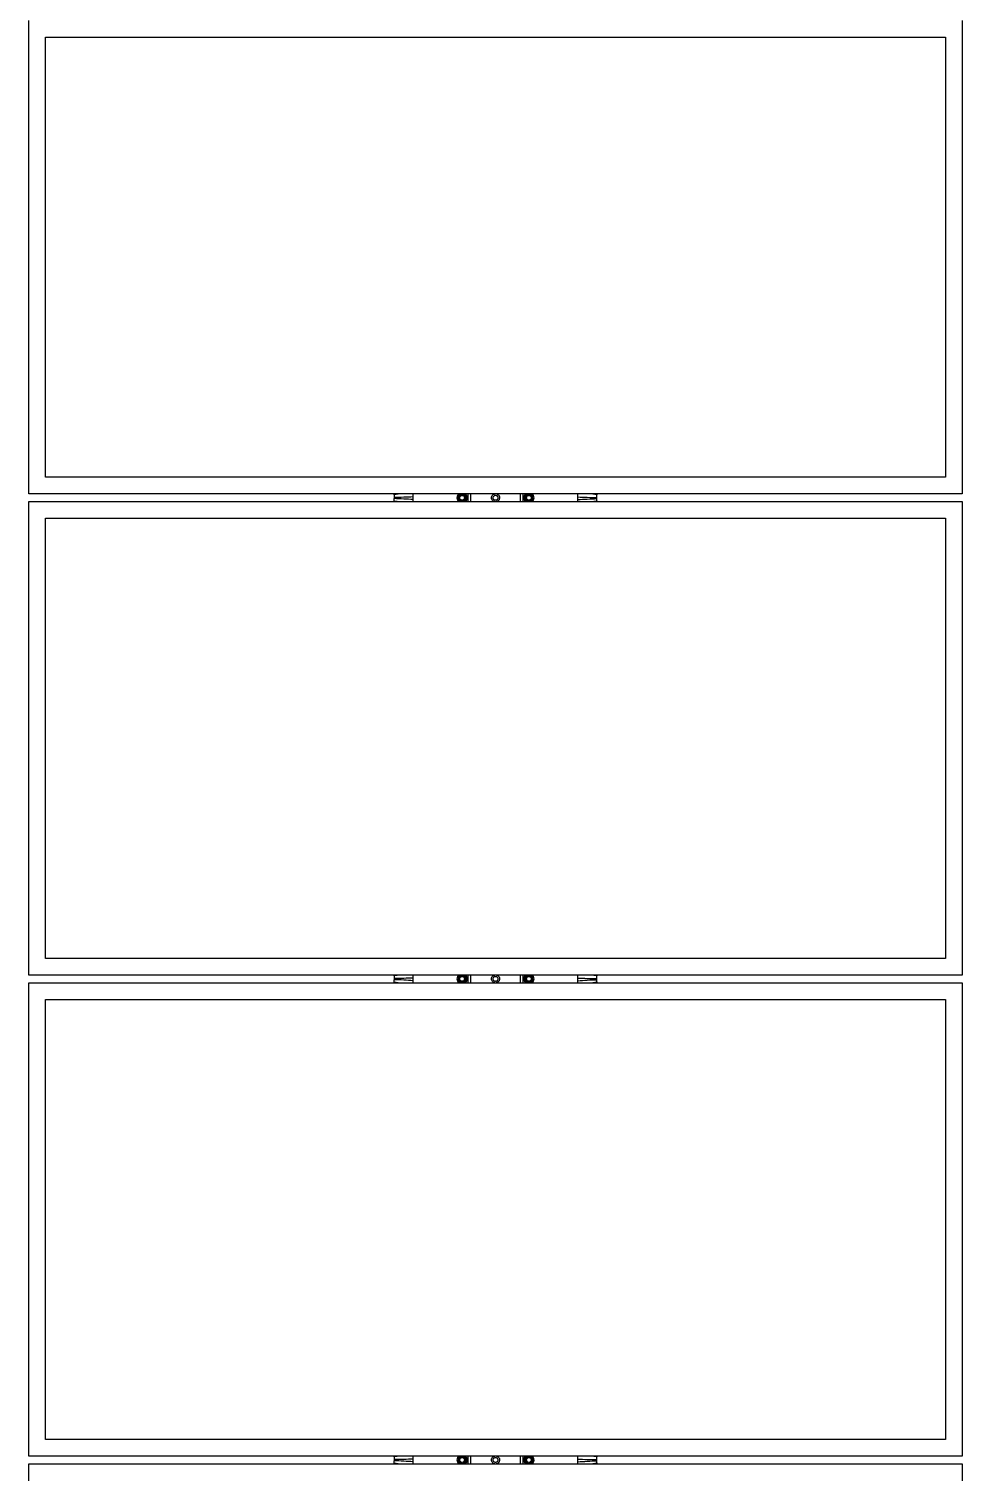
# Model space of a CAD drawing. Header units: feet. Extents: x -21 to 5170, y -254 to 1413.
# Drawn here: x 1805.3 to 1894.9, y 337.2 to 475.7 of the extents above; entities that cross this region are included whole.
import ezdxf

# ---------------------------------------------------------------- set-up
doc = ezdxf.new("R2010")
doc.units = ezdxf.units.FT
doc.header["$MEASUREMENT"] = 0
doc.layers.add('E-ARRY-TABL', color=9, linetype='Continuous')

# ---------------------------------------------------------------- blocks, each defined once
blk = doc.blocks.new('2.2.1_8 Mid Plan View')
at = {"color": 7, "linetype": 'Continuous', "lineweight": 15}
blk.add_line((-0.4154, -3.622), (-0.4154, 2.5656), dxfattribs=at)

msp = doc.modelspace()

# ---------------------------------------------------------------- linework, layer by layer
at = {"layer": 'E-ARRY-TABL'}
for p, q in [((1805.32588, 431.06681), (1805.32588, 476.4776)), ((1894.86571, 476.4776), (1894.86571, 431.06681)), ((1806.92808, 432.66901), (1806.92808, 474.87541)), ((1806.92808, 474.87541), (1893.26351, 474.87541)), ((1893.26351, 474.87541), (1893.26351, 432.66901)), ((1893.26351, 432.66901), (1806.92808, 432.66901)), ((1894.86571, 431.06681), (1805.32588, 431.06681)), ((1840.95496, 431.06681), (1840.36818, 430.98718)), ((1847.22544, 431.05884), (1847.21668, 431.06681)), ((1853.12166, 431.06681), (1853.09337, 431.05161)), ((1853.25758, 431.06681), (1853.12904, 430.99107)), ((1853.63185, 431.06104), (1853.62546, 431.06681)), ((1859.82341, 430.98718), (1859.23663, 431.06681)), ((1805.32588, 430.33438), (1894.86571, 430.33438)), ((1805.32588, 384.92359), (1805.32588, 430.33438)), ((1840.36818, 430.41401), (1840.95423, 430.33438)), ((1840.36818, 430.41401), (1840.95423, 430.33438)), ((1846.55737, 430.34235), (1846.56613, 430.33438)), ((1846.93206, 430.33438), (1847.06063, 430.40899)), ((1847.06994, 430.33438), (1847.0959, 430.34822)), ((1852.96853, 430.34015), (1852.97491, 430.33438)), ((1859.23736, 430.33438), (1859.82341, 430.41401)), ((1859.23736, 430.33438), (1859.82341, 430.41401)), ((1894.86571, 430.33438), (1894.86571, 384.92359)), ((1806.92808, 428.73218), (1893.26351, 428.73218)), ((1806.92808, 386.52578), (1806.92808, 428.73218)), ((1893.26351, 428.73218), (1893.26351, 386.52578)), ((1893.26351, 386.52578), (1806.92808, 386.52578)), ((1894.86571, 384.92359), (1805.32588, 384.92359)), ((1840.95496, 384.92359), (1840.36818, 384.84396)), ((1847.22544, 384.91561), (1847.21668, 384.92359)), ((1853.12166, 384.92359), (1853.09337, 384.90839)), ((1853.25758, 384.92359), (1853.12904, 384.84785)), ((1853.63185, 384.91781), (1853.62546, 384.92359)), ((1859.82341, 384.84396), (1859.23663, 384.92359)), ((1805.32588, 338.78036), (1805.32588, 384.19115)), ((1805.32588, 384.19115), (1894.86571, 384.19115)), ((1840.36818, 384.27078), (1840.95423, 384.19115)), ((1846.55737, 384.19913), (1846.56613, 384.19115)), ((1846.93206, 384.19115), (1847.06063, 384.26577)), ((1847.06994, 384.19115), (1847.0959, 384.20499)), ((1852.96853, 384.19693), (1852.97491, 384.19115)), ((1859.23736, 384.19115), (1859.82341, 384.27078)), ((1894.86571, 384.19115), (1894.86571, 338.78036)), ((1806.92808, 340.38256), (1806.92808, 382.58896)), ((1806.92808, 382.58896), (1893.26351, 382.58896)), ((1893.26351, 382.58896), (1893.26351, 340.38256)), ((1893.26351, 340.38256), (1806.92808, 340.38256)), ((1894.86571, 338.78036), (1805.32588, 338.78036)), ((1805.32588, 292.63714), (1805.32588, 338.04793)), ((1805.32588, 338.04793), (1894.86571, 338.04793)), ((1840.95496, 338.78036), (1840.36818, 338.70074)), ((1840.36818, 338.12756), (1840.95423, 338.04793)), ((1846.55737, 338.05591), (1846.56613, 338.04793)), ((1846.93206, 338.04793), (1847.06063, 338.12255)), ((1847.06994, 338.04793), (1847.0959, 338.06177)), ((1847.22544, 338.77239), (1847.21668, 338.78036)), ((1852.96853, 338.0537), (1852.97491, 338.04793)), ((1853.12166, 338.78036), (1853.09337, 338.76517)), ((1853.25758, 338.78036), (1853.12904, 338.70462)), ((1853.63185, 338.77459), (1853.62546, 338.78036)), ((1859.82341, 338.70074), (1859.23663, 338.78036)), ((1859.23736, 338.04793), (1859.82341, 338.12756)), ((1894.86571, 338.04793), (1894.86571, 292.63714))]:
    msp.add_line(p, q, dxfattribs=at)
for centre, radius in [((1846.89141, 430.70059), 0.33715), ((1846.89141, 430.70059), 0.24051), ((1846.89141, 430.70059), 0.22889), ((1853.30019, 430.70059), 0.33715), ((1853.30019, 430.70059), 0.24051), ((1853.30019, 430.70059), 0.22889), ((1846.89141, 384.55737), 0.33715), ((1853.30019, 384.55737), 0.33715), ((1846.89141, 384.55737), 0.24051), ((1846.89141, 384.55737), 0.22889), ((1853.30019, 384.55737), 0.24051), ((1853.30019, 384.55737), 0.22889), ((1846.89141, 338.41415), 0.33715), ((1846.89141, 338.41415), 0.24051), ((1846.89141, 338.41415), 0.22889), ((1853.30019, 338.41415), 0.33715), ((1853.30019, 338.41415), 0.24051), ((1853.30019, 338.41415), 0.22889)]:
    msp.add_circle(centre, radius, dxfattribs=at)
for centre, radius, start, end in [((1846.89141, 430.70059), 0.48981, 131.6116092, 227.0024407), ((1846.89141, 430.70059), 0.40742, 115.9892336, 244.0107664), ((1846.89141, 430.70059), 0.40742, 300.1274387, 64.0107664), ((1846.89141, 430.70059), 0.48981, 311.6116092, 47.0024032), ((1853.30019, 430.70059), 0.48981, 131.6116092, 227.3815096), ((1853.30019, 430.70059), 0.40742, 120.5065041, 244.0107664), ((1853.30019, 430.70059), 0.40742, 295.9892336, 64.0107664), ((1853.30019, 430.70059), 0.48981, 311.6116092, 47.3814721), ((1846.89141, 384.55737), 0.48981, 131.6116092, 227.0024407), ((1846.89141, 384.55737), 0.40742, 115.9892336, 244.0107664), ((1846.89141, 384.55737), 0.40742, 300.1274387, 64.0107664), ((1846.89141, 384.55737), 0.48981, 311.6116092, 47.0024032), ((1853.30019, 384.55737), 0.48981, 131.6116092, 227.3815096), ((1853.30019, 384.55737), 0.40742, 120.5065041, 244.0107664), ((1853.30019, 384.55737), 0.40742, 295.9892336, 64.0107664), ((1853.30019, 384.55737), 0.48981, 311.6116092, 47.3814721), ((1846.89141, 338.41415), 0.48981, 131.6116092, 227.0024407), ((1846.89141, 338.41415), 0.40742, 115.9892336, 244.0107664), ((1846.89141, 338.41415), 0.40742, 300.1274387, 64.0107664), ((1846.89141, 338.41415), 0.48981, 311.6116092, 47.0024032), ((1853.30019, 338.41415), 0.48981, 131.6116092, 227.3815096), ((1853.30019, 338.41415), 0.40742, 120.5065041, 244.0107664), ((1853.30019, 338.41415), 0.40742, 295.9892336, 64.0107664), ((1853.30019, 338.41415), 0.48981, 311.6116092, 47.3814721)]:
    msp.add_arc(centre, radius, start, end, dxfattribs=at)
for points, knots in [([(1840.36818, 430.98718), (1840.36818, 431.0009), (1840.36818, 431.01745), (1840.36818, 431.05961), (1840.36818, 431.06681)], [0, 0, 0, 0, 0.829245833, 1, 1, 1, 1]), ([(1840.36818, 430.98718), (1840.36818, 430.98213), (1840.36818, 430.95263), (1840.36818, 430.92613), (1840.36818, 430.88044), (1840.36818, 430.83852), (1840.36818, 430.78729), (1840.36818, 430.74953), (1840.36818, 430.7304)], [0, 0, 0, 0, 0.104408076, 0.610092505, 0.713229006, 0.816381409, 0.906958044, 1, 1, 1, 1]), ([(1842.20591, 430.77903), (1841.89974, 430.7683), (1841.28746, 430.74683), (1840.67459, 430.73587), (1840.36818, 430.7304)], [0, 0, 0, 0, 0.500036901, 1, 1, 1, 1]), ([(1840.36818, 430.7304), (1840.36818, 430.72717), (1840.36818, 430.72262), (1840.36818, 430.7154), (1840.36818, 430.71093), (1840.36818, 430.7073), (1840.36818, 430.70586), (1840.36818, 430.70296), (1840.36818, 430.69819), (1840.36818, 430.69155), (1840.36818, 430.68298), (1840.36818, 430.66941), (1840.36818, 430.64889), (1840.36818, 430.63207), (1840.36818, 430.62236)], [0, 0, 0, 0, 0.088792677, 0.125266565, 0.198196576, 0.211434953, 0.224673296, 0.237911626, 0.290864967, 0.355531486, 0.42020743, 0.526263413, 0.726625991, 1, 1, 1, 1]), ([(1842.20613, 430.52506), (1841.90004, 430.54544), (1841.28793, 430.58618), (1840.67474, 430.6103), (1840.36818, 430.62236)], [0, 0, 0, 0, 0.500050032, 1, 1, 1, 1]), ([(1840.36818, 430.41401), (1840.36818, 430.42893), (1840.36818, 430.4571), (1840.36818, 430.48909), (1840.36818, 430.51532), (1840.36818, 430.55877), (1840.36818, 430.59768), (1840.36818, 430.62001), (1840.36818, 430.62236)], [0, 0, 0, 0, 0.336781761, 0.635414469, 0.762435252, 0.874639399, 0.986817621, 1, 1, 1, 1]), ([(1842.20591, 430.77903), (1842.20602, 430.80757), (1842.20625, 430.86897), (1842.20595, 430.95482), (1842.2052, 431.02528), (1842.20436, 431.05439), (1842.204, 431.06681)], [0, 0, 0, 0, 0.237682332, 0.511297981, 0.791460281, 1, 1, 1, 1]), ([(1842.20401, 430.33438), (1842.20436, 430.34688), (1842.20515, 430.37517), (1842.20592, 430.44041), (1842.20606, 430.49697), (1842.20613, 430.52506)], [0, 0, 0, 0, 0.284877006, 0.644722971, 1, 1, 1, 1]), ([(1842.20613, 430.52506), (1842.20605, 430.56437), (1842.20595, 430.61137), (1842.20567, 430.66675), (1842.20562, 430.69166), (1842.20561, 430.71273), (1842.20568, 430.72801), (1842.20568, 430.73897), (1842.20576, 430.75499), (1842.20586, 430.76994), (1842.20591, 430.77903)], [0, 0, 0, 0, 0.473900563, 0.566584192, 0.646097342, 0.765289978, 0.812851893, 0.824688911, 0.893504587, 1, 1, 1, 1]), ([(1846.72218, 430.9922), (1846.67803, 430.96657), (1846.62102, 430.93349), (1846.56618, 430.90167), (1846.55383, 430.8945)], [0, 0, 0, 0, 0.774619327, 1, 1, 1, 1]), ([(1846.55383, 430.8945), (1846.5539, 430.86288), (1846.55404, 430.79908), (1846.55418, 430.73312), (1846.55426, 430.69984)], [0, 0, 0, 0, 0.495457963, 1, 1, 1, 1]), ([(1846.55426, 430.69984), (1846.55427, 430.69523), (1846.55441, 430.6295), (1846.55456, 430.56508), (1846.55469, 430.50519)], [0, 0, 0, 0, 0.070220322, 1, 1, 1, 1]), ([(1846.85075, 431.06681), (1846.82189, 431.05006), (1846.77953, 431.02547), (1846.73605, 431.00024), (1846.72218, 430.9922)], [0, 0, 0, 0, 0.681174188, 1, 1, 1, 1]), ([(1847.05933, 430.99295), (1847.05533, 430.99525), (1847.01191, 431.02019), (1846.96936, 431.04462), (1846.93073, 431.06681)], [0, 0, 0, 0, 0.09219659, 1, 1, 1, 1]), ([(1847.22812, 430.896), (1847.20071, 430.91174), (1847.14538, 430.94352), (1847.08819, 430.97637), (1847.05933, 430.99295)], [0, 0, 0, 0, 0.495457963, 1, 1, 1, 1]), ([(1847.22855, 430.70134), (1847.22854, 430.70596), (1847.2284, 430.77169), (1847.22825, 430.83611), (1847.22812, 430.896)], [0, 0, 0, 0, 0.070220322, 1, 1, 1, 1]), ([(1847.22898, 430.50669), (1847.22891, 430.5383), (1847.22877, 430.60211), (1847.22863, 430.66807), (1847.22855, 430.70134)], [0, 0, 0, 0, 0.495457963, 1, 1, 1, 1]), ([(1847.45885, 430.33438), (1847.45907, 430.36293), (1847.46092, 430.60706), (1847.45959, 430.85121), (1847.45842, 431.06681)], [0, 0, 0, 0, 0.116959652, 1, 1, 1, 1]), ([(1847.68712, 431.06681), (1847.68793, 430.85075), (1847.68886, 430.6066), (1847.68738, 430.36246), (1847.68721, 430.33438)], [0, 0, 0, 0, 0.88496735, 1, 1, 1, 1]), ([(1850.02467, 430.33438), (1850.0051, 430.33662), (1849.94203, 430.34385), (1849.84698, 430.39922), (1849.75567, 430.49259), (1849.70266, 430.61252), (1849.69434, 430.74185), (1849.73128, 430.86634), (1849.8091, 430.97057), (1849.90889, 431.04308), (1849.98488, 431.05963), (1850.01781, 431.06681)], [0, 0, 0, 0, 0.055467135, 0.178740105, 0.301068238, 0.422074784, 0.541486052, 0.660550552, 0.781493861, 0.905315943, 1, 1, 1, 1]), ([(1850.32752, 430.64836), (1850.33087, 430.67482), (1850.33656, 430.71963), (1850.31916, 430.78995), (1850.28372, 430.85327), (1850.22289, 430.90653), (1850.14809, 430.93691), (1850.06703, 430.94097), (1849.98905, 430.91788), (1849.92336, 430.87044), (1849.87713, 430.8043), (1849.85514, 430.72647), (1849.86004, 430.64547), (1849.88116, 430.59541), (1849.90973, 430.55056), (1849.94599, 430.51048), (1850.01678, 430.47185), (1850.09667, 430.45853), (1850.1769, 430.47243), (1850.24733, 430.51216), (1850.30238, 430.57232), (1850.31916, 430.62307), (1850.32752, 430.64836)], [0, 0, 0, 0, 0.05318276, 0.090051856, 0.143930989, 0.197508132, 0.250693831, 0.303997406, 0.357752004, 0.411588514, 0.465007081, 0.518157859, 0.571608056, 0.625348022, 0.625461196, 0.679189914, 0.732471661, 0.785668797, 0.839276455, 0.893156273, 0.946740624, 1, 1, 1, 1]), ([(1850.48948, 430.74331), (1850.49017, 430.70091), (1850.49156, 430.61582), (1850.43749, 430.49594), (1850.34813, 430.40164), (1850.25188, 430.3446), (1850.18706, 430.33687), (1850.16618, 430.33438)], [0, 0, 0, 0, 0.218328363, 0.43818827, 0.662256444, 0.89122321, 1, 1, 1, 1]), ([(1850.18795, 431.06681), (1850.22778, 431.05442), (1850.30935, 431.02904), (1850.4079, 430.94353), (1850.47019, 430.84326), (1850.48393, 430.77209), (1850.48948, 430.74331)], [0, 0, 0, 0, 0.263744587, 0.540159175, 0.814036973, 1, 1, 1, 1]), ([(1852.50433, 430.33438), (1852.50365, 430.55369), (1852.5029, 430.79784), (1852.50417, 431.04198), (1852.5043, 431.06681)], [0, 0, 0, 0, 0.898277382, 1, 1, 1, 1]), ([(1852.73272, 431.06681), (1852.73253, 431.04148), (1852.73065, 430.79735), (1852.73199, 430.5532), (1852.73319, 430.33438)], [0, 0, 0, 0, 0.10376783, 1, 1, 1, 1]), ([(1853.12904, 430.99107), (1853.11524, 430.98294), (1853.05848, 430.9495), (1853.00318, 430.91692), (1852.96133, 430.89226)], [0, 0, 0, 0, 0.243165711, 1, 1, 1, 1]), ([(1852.96133, 430.89226), (1852.96161, 430.86065), (1852.96217, 430.79685), (1852.96276, 430.73089), (1852.96305, 430.69761)], [0, 0, 0, 0, 0.495457963, 1, 1, 1, 1]), ([(1852.96305, 430.69761), (1852.96309, 430.693), (1852.96367, 430.62727), (1852.96424, 430.56286), (1852.96477, 430.50297)], [0, 0, 0, 0, 0.070220322, 1, 1, 1, 1]), ([(1853.46617, 430.99405), (1853.46215, 430.99632), (1853.41872, 431.02089), (1853.37616, 431.04496), (1853.33754, 431.06681)], [0, 0, 0, 0, 0.092516545, 1, 1, 1, 1]), ([(1853.6356, 430.89822), (1853.60808, 430.91378), (1853.55255, 430.9452), (1853.49514, 430.97767), (1853.46617, 430.99405)], [0, 0, 0, 0, 0.495457963, 1, 1, 1, 1]), ([(1853.63732, 430.70357), (1853.63728, 430.70819), (1853.6367, 430.77392), (1853.63613, 430.83833), (1853.6356, 430.89822)], [0, 0, 0, 0, 0.070220322, 1, 1, 1, 1]), ([(1853.63904, 430.50893), (1853.63876, 430.54054), (1853.6382, 430.60434), (1853.63761, 430.6703), (1853.63732, 430.70357)], [0, 0, 0, 0, 0.495457963, 1, 1, 1, 1]), ([(1857.98568, 430.77903), (1857.98556, 430.81206), (1857.98531, 430.88319), (1857.98581, 430.97765), (1857.98665, 431.04168), (1857.98745, 431.06179), (1857.98765, 431.06681)], [0, 0, 0, 0, 0.272878633, 0.587618909, 0.897093641, 1, 1, 1, 1]), ([(1857.98546, 430.52506), (1857.98554, 430.56437), (1857.98564, 430.61137), (1857.98592, 430.66675), (1857.98597, 430.69166), (1857.98598, 430.71273), (1857.98592, 430.72801), (1857.98591, 430.73897), (1857.98583, 430.75499), (1857.98574, 430.76994), (1857.98568, 430.77903)], [0, 0, 0, 0, 0.473900563, 0.566584192, 0.646097342, 0.765289978, 0.812851893, 0.824688911, 0.893504587, 1, 1, 1, 1]), ([(1857.98546, 430.52506), (1858.29155, 430.54544), (1858.90366, 430.58618), (1859.51685, 430.6103), (1859.82341, 430.62236)], [0, 0, 0, 0, 0.500050032, 1, 1, 1, 1]), ([(1857.98766, 430.33438), (1857.98747, 430.33941), (1857.98667, 430.35956), (1857.98577, 430.42282), (1857.98556, 430.49079), (1857.98546, 430.52506)], [0, 0, 0, 0, 0.141530855, 0.567144679, 1, 1, 1, 1]), ([(1857.98568, 430.77903), (1858.29185, 430.7683), (1858.90413, 430.74683), (1859.517, 430.73587), (1859.82341, 430.7304)], [0, 0, 0, 0, 0.500036901, 1, 1, 1, 1]), ([(1859.82341, 431.06681), (1859.82341, 431.05834), (1859.82341, 431.01666), (1859.82341, 431.00025), (1859.82341, 430.98718)], [0, 0, 0, 0, 0.203251759, 1, 1, 1, 1]), ([(1859.82341, 430.7304), (1859.82341, 430.7491), (1859.82341, 430.78902), (1859.82341, 430.84196), (1859.82341, 430.88541), (1859.82341, 430.91237), (1859.82341, 430.9441), (1859.82341, 430.97243), (1859.82341, 430.98718)], [0, 0, 0, 0, 0.090987099, 0.194222261, 0.297480686, 0.412851507, 0.694273649, 1, 1, 1, 1]), ([(1859.82341, 430.62236), (1859.82341, 430.63568), (1859.82341, 430.65415), (1859.82341, 430.67448), (1859.82341, 430.68247), (1859.82341, 430.69045), (1859.82341, 430.69776), (1859.82341, 430.70441), (1859.82341, 430.70608), (1859.82341, 430.7084), (1859.82341, 430.71139), (1859.82341, 430.71671), (1859.82341, 430.72305), (1859.82341, 430.72805), (1859.82341, 430.7304)], [0, 0, 0, 0, 0.378460386, 0.525059812, 0.561520365, 0.597982148, 0.743875857, 0.762193155, 0.780422606, 0.789537342, 0.825996993, 0.862456604, 0.935401836, 1, 1, 1, 1]), ([(1859.82341, 430.41401), (1859.82341, 430.42907), (1859.82341, 430.45889), (1859.82341, 430.48788), (1859.82341, 430.52248), (1859.82341, 430.56852), (1859.82341, 430.60517), (1859.82341, 430.62236)], [0, 0, 0, 0, 0.332265312, 0.657491515, 0.788304514, 0.900705037, 1, 1, 1, 1]), ([(1840.36818, 430.33438), (1840.36818, 430.34285), (1840.36818, 430.38453), (1840.36818, 430.40093), (1840.36818, 430.41401)], [0, 0, 0, 0, 0.203251759, 1, 1, 1, 1]), ([(1846.55469, 430.50519), (1846.5821, 430.48945), (1846.63743, 430.45767), (1846.69462, 430.42482), (1846.72348, 430.40824)], [0, 0, 0, 0, 0.495457963, 1, 1, 1, 1]), ([(1846.72348, 430.40824), (1846.72748, 430.40594), (1846.7709, 430.381), (1846.81345, 430.35656), (1846.85208, 430.33438)], [0, 0, 0, 0, 0.09219659, 1, 1, 1, 1]), ([(1847.06063, 430.40899), (1847.07448, 430.41703), (1847.13145, 430.45009), (1847.18697, 430.48231), (1847.22898, 430.50669)], [0, 0, 0, 0, 0.243165711, 1, 1, 1, 1]), ([(1852.96477, 430.50297), (1852.99229, 430.48741), (1853.04782, 430.45599), (1853.10523, 430.42352), (1853.1342, 430.40714)], [0, 0, 0, 0, 0.495457963, 1, 1, 1, 1]), ([(1853.1342, 430.40714), (1853.13822, 430.40486), (1853.18165, 430.3803), (1853.22421, 430.35622), (1853.26283, 430.33438)], [0, 0, 0, 0, 0.092516545, 1, 1, 1, 1]), ([(1853.34279, 430.33438), (1853.37169, 430.35141), (1853.41405, 430.37637), (1853.45753, 430.40198), (1853.47133, 430.41012)], [0, 0, 0, 0, 0.682346465, 1, 1, 1, 1]), ([(1853.47133, 430.41012), (1853.51532, 430.43603), (1853.5721, 430.46949), (1853.62673, 430.50168), (1853.63904, 430.50893)], [0, 0, 0, 0, 0.774619327, 1, 1, 1, 1]), ([(1859.82341, 430.41401), (1859.82341, 430.40029), (1859.82341, 430.38374), (1859.82341, 430.34158), (1859.82341, 430.33438)], [0, 0, 0, 0, 0.829245833, 1, 1, 1, 1]), ([(1840.36818, 384.84396), (1840.36818, 384.85768), (1840.36818, 384.87422), (1840.36818, 384.91639), (1840.36818, 384.92359)], [0, 0, 0, 0, 0.829245833, 1, 1, 1, 1]), ([(1840.36818, 384.84396), (1840.36818, 384.83891), (1840.36818, 384.80941), (1840.36818, 384.78291), (1840.36818, 384.73722), (1840.36818, 384.69529), (1840.36818, 384.64407), (1840.36818, 384.60631), (1840.36818, 384.58717)], [0, 0, 0, 0, 0.104408076, 0.610092505, 0.713229006, 0.816381409, 0.906958044, 1, 1, 1, 1]), ([(1842.20591, 384.63581), (1842.20602, 384.66435), (1842.20625, 384.72575), (1842.20595, 384.8116), (1842.2052, 384.88206), (1842.20436, 384.91117), (1842.204, 384.92359)], [0, 0, 0, 0, 0.237682332, 0.511297981, 0.791460281, 1, 1, 1, 1]), ([(1846.72218, 384.84897), (1846.67803, 384.82335), (1846.62102, 384.79027), (1846.56618, 384.75845), (1846.55383, 384.75127)], [0, 0, 0, 0, 0.774619327, 1, 1, 1, 1]), ([(1846.85075, 384.92359), (1846.82189, 384.90684), (1846.77953, 384.88225), (1846.73605, 384.85702), (1846.72218, 384.84897)], [0, 0, 0, 0, 0.681174188, 1, 1, 1, 1]), ([(1847.05933, 384.84972), (1847.05533, 384.85202), (1847.01191, 384.87696), (1846.96936, 384.9014), (1846.93073, 384.92359)], [0, 0, 0, 0, 0.09219659, 1, 1, 1, 1]), ([(1847.22812, 384.75277), (1847.20071, 384.76852), (1847.14538, 384.8003), (1847.08819, 384.83315), (1847.05933, 384.84972)], [0, 0, 0, 0, 0.495457963, 1, 1, 1, 1]), ([(1847.45885, 384.19115), (1847.45907, 384.21971), (1847.46092, 384.46384), (1847.45959, 384.70799), (1847.45842, 384.92359)], [0, 0, 0, 0, 0.116959652, 1, 1, 1, 1]), ([(1847.68712, 384.92359), (1847.68793, 384.70752), (1847.68886, 384.46337), (1847.68738, 384.21924), (1847.68721, 384.19115)], [0, 0, 0, 0, 0.88496735, 1, 1, 1, 1]), ([(1850.02467, 384.19115), (1850.0051, 384.1934), (1849.94203, 384.20062), (1849.84698, 384.256), (1849.75567, 384.34936), (1849.70266, 384.4693), (1849.69434, 384.59863), (1849.73128, 384.72311), (1849.8091, 384.82734), (1849.90889, 384.89985), (1849.98488, 384.91641), (1850.01781, 384.92359)], [0, 0, 0, 0, 0.055467135, 0.178740105, 0.301068238, 0.422074784, 0.541486052, 0.660550552, 0.781493861, 0.905315943, 1, 1, 1, 1]), ([(1850.18795, 384.92359), (1850.22778, 384.9112), (1850.30935, 384.88582), (1850.4079, 384.80031), (1850.47019, 384.70004), (1850.48393, 384.62887), (1850.48948, 384.60009)], [0, 0, 0, 0, 0.263744587, 0.540159175, 0.814036973, 1, 1, 1, 1]), ([(1852.50433, 384.19115), (1852.50365, 384.41047), (1852.5029, 384.65462), (1852.50417, 384.89875), (1852.5043, 384.92359)], [0, 0, 0, 0, 0.898277382, 1, 1, 1, 1]), ([(1852.73272, 384.92359), (1852.73253, 384.89825), (1852.73065, 384.65412), (1852.73199, 384.40997), (1852.73319, 384.19115)], [0, 0, 0, 0, 0.10376783, 1, 1, 1, 1]), ([(1853.12904, 384.84785), (1853.11524, 384.83972), (1853.05848, 384.80628), (1853.00318, 384.77369), (1852.96133, 384.74904)], [0, 0, 0, 0, 0.243165711, 1, 1, 1, 1]), ([(1853.46617, 384.85083), (1853.46215, 384.8531), (1853.41872, 384.87767), (1853.37616, 384.90174), (1853.33754, 384.92359)], [0, 0, 0, 0, 0.092516545, 1, 1, 1, 1]), ([(1853.6356, 384.755), (1853.60808, 384.77056), (1853.55255, 384.80197), (1853.49514, 384.83444), (1853.46617, 384.85083)], [0, 0, 0, 0, 0.495457963, 1, 1, 1, 1]), ([(1857.98568, 384.63581), (1857.98556, 384.66884), (1857.98531, 384.73997), (1857.98581, 384.83443), (1857.98665, 384.89845), (1857.98745, 384.91857), (1857.98765, 384.92359)], [0, 0, 0, 0, 0.272878633, 0.587618909, 0.897093641, 1, 1, 1, 1]), ([(1859.82341, 384.92359), (1859.82341, 384.91512), (1859.82341, 384.87344), (1859.82341, 384.85703), (1859.82341, 384.84396)], [0, 0, 0, 0, 0.203251759, 1, 1, 1, 1]), ([(1859.82341, 384.58717), (1859.82341, 384.60587), (1859.82341, 384.64579), (1859.82341, 384.69874), (1859.82341, 384.74219), (1859.82341, 384.76915), (1859.82341, 384.80088), (1859.82341, 384.82921), (1859.82341, 384.84396)], [0, 0, 0, 0, 0.090987099, 0.194222261, 0.297480686, 0.412851507, 0.694273649, 1, 1, 1, 1]), ([(1842.20591, 384.63581), (1841.89974, 384.62507), (1841.28746, 384.6036), (1840.67459, 384.59265), (1840.36818, 384.58717)], [0, 0, 0, 0, 0.500036901, 1, 1, 1, 1]), ([(1840.36818, 384.58717), (1840.36818, 384.58395), (1840.36818, 384.5794), (1840.36818, 384.57217), (1840.36818, 384.5677), (1840.36818, 384.56408), (1840.36818, 384.56263), (1840.36818, 384.55974), (1840.36818, 384.55497), (1840.36818, 384.54832), (1840.36818, 384.53975), (1840.36818, 384.52618), (1840.36818, 384.50566), (1840.36818, 384.48884), (1840.36818, 384.47914)], [0, 0, 0, 0, 0.088792677, 0.125266565, 0.198196576, 0.211434953, 0.224673296, 0.237911626, 0.290864967, 0.355531486, 0.42020743, 0.526263413, 0.726625991, 1, 1, 1, 1]), ([(1842.20613, 384.38184), (1841.90004, 384.40221), (1841.28793, 384.44296), (1840.67474, 384.46708), (1840.36818, 384.47914)], [0, 0, 0, 0, 0.500050032, 1, 1, 1, 1]), ([(1840.36818, 384.27078), (1840.36818, 384.28571), (1840.36818, 384.31388), (1840.36818, 384.34587), (1840.36818, 384.3721), (1840.36818, 384.41555), (1840.36818, 384.45446), (1840.36818, 384.47679), (1840.36818, 384.47914)], [0, 0, 0, 0, 0.336781761, 0.635414469, 0.762435252, 0.874639399, 0.986817621, 1, 1, 1, 1]), ([(1840.36818, 384.19115), (1840.36818, 384.19963), (1840.36818, 384.2413), (1840.36818, 384.25771), (1840.36818, 384.27078)], [0, 0, 0, 0, 0.203251759, 1, 1, 1, 1]), ([(1842.20401, 384.19115), (1842.20436, 384.20366), (1842.20515, 384.23195), (1842.20592, 384.29719), (1842.20606, 384.35374), (1842.20613, 384.38184)], [0, 0, 0, 0, 0.284877006, 0.644722971, 1, 1, 1, 1]), ([(1842.20613, 384.38184), (1842.20605, 384.42115), (1842.20595, 384.46815), (1842.20567, 384.52353), (1842.20562, 384.54844), (1842.20561, 384.56951), (1842.20568, 384.58478), (1842.20568, 384.59575), (1842.20576, 384.61176), (1842.20586, 384.62672), (1842.20591, 384.63581)], [0, 0, 0, 0, 0.473900563, 0.566584192, 0.646097342, 0.765289978, 0.812851893, 0.824688911, 0.893504587, 1, 1, 1, 1]), ([(1846.55383, 384.75127), (1846.5539, 384.71966), (1846.55404, 384.65586), (1846.55418, 384.5899), (1846.55426, 384.55662)], [0, 0, 0, 0, 0.495457963, 1, 1, 1, 1]), ([(1846.55426, 384.55662), (1846.55427, 384.55201), (1846.55441, 384.48627), (1846.55456, 384.42186), (1846.55469, 384.36197)], [0, 0, 0, 0, 0.070220322, 1, 1, 1, 1]), ([(1846.55469, 384.36197), (1846.5821, 384.34622), (1846.63743, 384.31444), (1846.69462, 384.28159), (1846.72348, 384.26502)], [0, 0, 0, 0, 0.495457963, 1, 1, 1, 1]), ([(1846.72348, 384.26502), (1846.72748, 384.26272), (1846.7709, 384.23778), (1846.81345, 384.21334), (1846.85208, 384.19115)], [0, 0, 0, 0, 0.09219659, 1, 1, 1, 1]), ([(1847.06063, 384.26577), (1847.07448, 384.27381), (1847.13145, 384.30687), (1847.18697, 384.33909), (1847.22898, 384.36347)], [0, 0, 0, 0, 0.243165711, 1, 1, 1, 1]), ([(1847.22855, 384.55812), (1847.22854, 384.56274), (1847.2284, 384.62847), (1847.22825, 384.69288), (1847.22812, 384.75277)], [0, 0, 0, 0, 0.070220322, 1, 1, 1, 1]), ([(1847.22898, 384.36347), (1847.22891, 384.39508), (1847.22877, 384.45889), (1847.22863, 384.52484), (1847.22855, 384.55812)], [0, 0, 0, 0, 0.495457963, 1, 1, 1, 1]), ([(1850.32752, 384.50514), (1850.33087, 384.5316), (1850.33656, 384.57641), (1850.31916, 384.64673), (1850.28372, 384.71005), (1850.22289, 384.76331), (1850.14809, 384.79369), (1850.06703, 384.79775), (1849.98905, 384.77466), (1849.92336, 384.72722), (1849.87713, 384.66108), (1849.85514, 384.58324), (1849.86004, 384.50225), (1849.88116, 384.45219), (1849.90973, 384.40734), (1849.94599, 384.36726), (1850.01678, 384.32863), (1850.09667, 384.3153), (1850.1769, 384.32921), (1850.24733, 384.36894), (1850.30238, 384.4291), (1850.31916, 384.47984), (1850.32752, 384.50514)], [0, 0, 0, 0, 0.05318276, 0.090051856, 0.143930989, 0.197508132, 0.250693831, 0.303997406, 0.357752004, 0.411588514, 0.465007081, 0.518157859, 0.571608056, 0.625348022, 0.625461196, 0.679189914, 0.732471661, 0.785668797, 0.839276455, 0.893156273, 0.946740624, 1, 1, 1, 1]), ([(1850.48948, 384.60009), (1850.49017, 384.55769), (1850.49156, 384.47259), (1850.43749, 384.35271), (1850.34813, 384.25841), (1850.25188, 384.20138), (1850.18706, 384.19365), (1850.16618, 384.19115)], [0, 0, 0, 0, 0.218328363, 0.43818827, 0.662256444, 0.89122321, 1, 1, 1, 1]), ([(1852.96133, 384.74904), (1852.96161, 384.71742), (1852.96217, 384.65362), (1852.96276, 384.58767), (1852.96305, 384.55439)], [0, 0, 0, 0, 0.495457963, 1, 1, 1, 1]), ([(1852.96305, 384.55439), (1852.96309, 384.54977), (1852.96367, 384.48405), (1852.96424, 384.41963), (1852.96477, 384.35975)], [0, 0, 0, 0, 0.070220322, 1, 1, 1, 1]), ([(1852.96477, 384.35975), (1852.99229, 384.34418), (1853.04782, 384.31277), (1853.10523, 384.2803), (1853.1342, 384.26391)], [0, 0, 0, 0, 0.495457963, 1, 1, 1, 1]), ([(1853.1342, 384.26391), (1853.13822, 384.26164), (1853.18165, 384.23707), (1853.22421, 384.213), (1853.26283, 384.19115)], [0, 0, 0, 0, 0.092516545, 1, 1, 1, 1]), ([(1853.34279, 384.19115), (1853.37169, 384.20819), (1853.41405, 384.23314), (1853.45753, 384.25876), (1853.47133, 384.26689)], [0, 0, 0, 0, 0.682346465, 1, 1, 1, 1]), ([(1853.47133, 384.26689), (1853.51532, 384.29281), (1853.5721, 384.32627), (1853.62673, 384.35845), (1853.63904, 384.36571)], [0, 0, 0, 0, 0.774619327, 1, 1, 1, 1]), ([(1853.63732, 384.56035), (1853.63728, 384.56497), (1853.6367, 384.6307), (1853.63613, 384.69511), (1853.6356, 384.755)], [0, 0, 0, 0, 0.070220322, 1, 1, 1, 1]), ([(1853.63904, 384.36571), (1853.63876, 384.39732), (1853.6382, 384.46112), (1853.63761, 384.52707), (1853.63732, 384.56035)], [0, 0, 0, 0, 0.495457963, 1, 1, 1, 1]), ([(1857.98546, 384.38184), (1857.98554, 384.42115), (1857.98564, 384.46815), (1857.98592, 384.52353), (1857.98597, 384.54844), (1857.98598, 384.56951), (1857.98592, 384.58478), (1857.98591, 384.59575), (1857.98583, 384.61176), (1857.98574, 384.62672), (1857.98568, 384.63581)], [0, 0, 0, 0, 0.473900563, 0.566584192, 0.646097342, 0.765289978, 0.812851893, 0.824688911, 0.893504587, 1, 1, 1, 1]), ([(1857.98546, 384.38184), (1858.29155, 384.40221), (1858.90366, 384.44296), (1859.51685, 384.46708), (1859.82341, 384.47914)], [0, 0, 0, 0, 0.500050032, 1, 1, 1, 1]), ([(1857.98766, 384.19115), (1857.98747, 384.19618), (1857.98667, 384.21634), (1857.98577, 384.2796), (1857.98556, 384.34757), (1857.98546, 384.38184)], [0, 0, 0, 0, 0.141530855, 0.567144679, 1, 1, 1, 1]), ([(1857.98568, 384.63581), (1858.29185, 384.62507), (1858.90413, 384.6036), (1859.517, 384.59265), (1859.82341, 384.58717)], [0, 0, 0, 0, 0.500036901, 1, 1, 1, 1]), ([(1859.82341, 384.47914), (1859.82341, 384.49245), (1859.82341, 384.51093), (1859.82341, 384.53126), (1859.82341, 384.53925), (1859.82341, 384.54723), (1859.82341, 384.55454), (1859.82341, 384.56119), (1859.82341, 384.56285), (1859.82341, 384.56518), (1859.82341, 384.56817), (1859.82341, 384.57349), (1859.82341, 384.57983), (1859.82341, 384.58483), (1859.82341, 384.58717)], [0, 0, 0, 0, 0.378460386, 0.525059812, 0.561520365, 0.597982148, 0.743875857, 0.762193155, 0.780422606, 0.789537342, 0.825996993, 0.862456604, 0.935401836, 1, 1, 1, 1]), ([(1859.82341, 384.27078), (1859.82341, 384.28585), (1859.82341, 384.31567), (1859.82341, 384.34466), (1859.82341, 384.37925), (1859.82341, 384.42529), (1859.82341, 384.46195), (1859.82341, 384.47914)], [0, 0, 0, 0, 0.332265312, 0.657491515, 0.788304514, 0.900705037, 1, 1, 1, 1]), ([(1859.82341, 384.27078), (1859.82341, 384.25706), (1859.82341, 384.24052), (1859.82341, 384.19835), (1859.82341, 384.19115)], [0, 0, 0, 0, 0.829245833, 1, 1, 1, 1]), ([(1840.36818, 338.70074), (1840.36818, 338.71446), (1840.36818, 338.731), (1840.36818, 338.77316), (1840.36818, 338.78036)], [0, 0, 0, 0, 0.829245833, 1, 1, 1, 1]), ([(1840.36818, 338.70074), (1840.36818, 338.69569), (1840.36818, 338.66618), (1840.36818, 338.63969), (1840.36818, 338.59399), (1840.36818, 338.55207), (1840.36818, 338.50085), (1840.36818, 338.46308), (1840.36818, 338.44395)], [0, 0, 0, 0, 0.104408076, 0.610092505, 0.713229006, 0.816381409, 0.906958044, 1, 1, 1, 1]), ([(1842.20591, 338.49258), (1841.89974, 338.48185), (1841.28746, 338.46038), (1840.67459, 338.44943), (1840.36818, 338.44395)], [0, 0, 0, 0, 0.500036901, 1, 1, 1, 1]), ([(1840.36818, 338.44395), (1840.36818, 338.44072), (1840.36818, 338.43617), (1840.36818, 338.42895), (1840.36818, 338.42448), (1840.36818, 338.42086), (1840.36818, 338.41941), (1840.36818, 338.41652), (1840.36818, 338.41175), (1840.36818, 338.4051), (1840.36818, 338.39653), (1840.36818, 338.38296), (1840.36818, 338.36244), (1840.36818, 338.34562), (1840.36818, 338.33592)], [0, 0, 0, 0, 0.088792677, 0.125266565, 0.198196576, 0.211434953, 0.224673296, 0.237911626, 0.290864967, 0.355531486, 0.42020743, 0.526263413, 0.726625991, 1, 1, 1, 1]), ([(1842.20613, 338.23862), (1841.90004, 338.25899), (1841.28793, 338.29974), (1840.67474, 338.32386), (1840.36818, 338.33592)], [0, 0, 0, 0, 0.500050032, 1, 1, 1, 1]), ([(1840.36818, 338.12756), (1840.36818, 338.14249), (1840.36818, 338.17066), (1840.36818, 338.20264), (1840.36818, 338.22888), (1840.36818, 338.27233), (1840.36818, 338.31124), (1840.36818, 338.33357), (1840.36818, 338.33592)], [0, 0, 0, 0, 0.336781761, 0.635414469, 0.762435252, 0.874639399, 0.986817621, 1, 1, 1, 1]), ([(1840.36818, 338.04793), (1840.36818, 338.0564), (1840.36818, 338.09808), (1840.36818, 338.11449), (1840.36818, 338.12756)], [0, 0, 0, 0, 0.203251759, 1, 1, 1, 1]), ([(1842.20591, 338.49258), (1842.20602, 338.52113), (1842.20625, 338.58253), (1842.20595, 338.66838), (1842.2052, 338.73883), (1842.20436, 338.76794), (1842.204, 338.78036)], [0, 0, 0, 0, 0.237682332, 0.511297981, 0.791460281, 1, 1, 1, 1]), ([(1842.20401, 338.04793), (1842.20436, 338.06043), (1842.20515, 338.08872), (1842.20592, 338.15397), (1842.20606, 338.21052), (1842.20613, 338.23862)], [0, 0, 0, 0, 0.284877006, 0.644722971, 1, 1, 1, 1]), ([(1842.20613, 338.23862), (1842.20605, 338.27793), (1842.20595, 338.32493), (1842.20567, 338.38031), (1842.20562, 338.40522), (1842.20561, 338.42629), (1842.20568, 338.44156), (1842.20568, 338.45253), (1842.20576, 338.46854), (1842.20586, 338.4835), (1842.20591, 338.49258)], [0, 0, 0, 0, 0.473900563, 0.566584192, 0.646097342, 0.765289978, 0.812851893, 0.824688911, 0.893504587, 1, 1, 1, 1]), ([(1846.72218, 338.70575), (1846.67803, 338.68013), (1846.62102, 338.64704), (1846.56618, 338.61522), (1846.55383, 338.60805)], [0, 0, 0, 0, 0.774619327, 1, 1, 1, 1]), ([(1846.55383, 338.60805), (1846.5539, 338.57644), (1846.55404, 338.51263), (1846.55418, 338.44668), (1846.55426, 338.4134)], [0, 0, 0, 0, 0.495457963, 1, 1, 1, 1]), ([(1846.55426, 338.4134), (1846.55427, 338.40878), (1846.55441, 338.34305), (1846.55456, 338.27864), (1846.55469, 338.21875)], [0, 0, 0, 0, 0.070220322, 1, 1, 1, 1]), ([(1846.55469, 338.21875), (1846.5821, 338.203), (1846.63743, 338.17122), (1846.69462, 338.13837), (1846.72348, 338.1218)], [0, 0, 0, 0, 0.495457963, 1, 1, 1, 1]), ([(1846.85075, 338.78036), (1846.82189, 338.76362), (1846.77953, 338.73903), (1846.73605, 338.7138), (1846.72218, 338.70575)], [0, 0, 0, 0, 0.681174188, 1, 1, 1, 1]), ([(1846.72348, 338.1218), (1846.72748, 338.1195), (1846.7709, 338.09456), (1846.81345, 338.07012), (1846.85208, 338.04793)], [0, 0, 0, 0, 0.09219659, 1, 1, 1, 1]), ([(1847.05933, 338.7065), (1847.05533, 338.7088), (1847.01191, 338.73374), (1846.96936, 338.75818), (1846.93073, 338.78036)], [0, 0, 0, 0, 0.09219659, 1, 1, 1, 1]), ([(1847.22812, 338.60955), (1847.20071, 338.62529), (1847.14538, 338.65707), (1847.08819, 338.68993), (1847.05933, 338.7065)], [0, 0, 0, 0, 0.495457963, 1, 1, 1, 1]), ([(1847.06063, 338.12255), (1847.07448, 338.13058), (1847.13145, 338.16365), (1847.18697, 338.19586), (1847.22898, 338.22025)], [0, 0, 0, 0, 0.243165711, 1, 1, 1, 1]), ([(1847.22855, 338.4149), (1847.22854, 338.41951), (1847.2284, 338.48525), (1847.22825, 338.54966), (1847.22812, 338.60955)], [0, 0, 0, 0, 0.070220322, 1, 1, 1, 1]), ([(1847.22898, 338.22025), (1847.22891, 338.25186), (1847.22877, 338.31566), (1847.22863, 338.38162), (1847.22855, 338.4149)], [0, 0, 0, 0, 0.495457963, 1, 1, 1, 1]), ([(1847.45885, 338.04793), (1847.45907, 338.07649), (1847.46092, 338.32062), (1847.45959, 338.56477), (1847.45842, 338.78036)], [0, 0, 0, 0, 0.116959652, 1, 1, 1, 1]), ([(1847.68712, 338.78036), (1847.68793, 338.5643), (1847.68886, 338.32015), (1847.68738, 338.07602), (1847.68721, 338.04793)], [0, 0, 0, 0, 0.88496735, 1, 1, 1, 1]), ([(1850.02467, 338.04793), (1850.0051, 338.05017), (1849.94203, 338.0574), (1849.84698, 338.11278), (1849.75567, 338.20614), (1849.70266, 338.32608), (1849.69434, 338.4554), (1849.73128, 338.57989), (1849.8091, 338.68412), (1849.90889, 338.75663), (1849.98488, 338.77319), (1850.01781, 338.78036)], [0, 0, 0, 0, 0.055467135, 0.178740105, 0.301068238, 0.422074784, 0.541486052, 0.660550552, 0.781493861, 0.905315943, 1, 1, 1, 1]), ([(1850.32752, 338.36191), (1850.33087, 338.38838), (1850.33656, 338.43318), (1850.31916, 338.5035), (1850.28372, 338.56682), (1850.22289, 338.62008), (1850.14809, 338.65046), (1850.06703, 338.65452), (1849.98905, 338.63144), (1849.92336, 338.584), (1849.87713, 338.51785), (1849.85514, 338.44002), (1849.86004, 338.35903), (1849.88116, 338.30897), (1849.90973, 338.26412), (1849.94599, 338.22404), (1850.01678, 338.18541), (1850.09667, 338.17208), (1850.1769, 338.18599), (1850.24733, 338.22572), (1850.30238, 338.28588), (1850.31916, 338.33662), (1850.32752, 338.36191)], [0, 0, 0, 0, 0.05318276, 0.090051856, 0.143930989, 0.197508132, 0.250693831, 0.303997406, 0.357752004, 0.411588514, 0.465007081, 0.518157859, 0.571608056, 0.625348022, 0.625461196, 0.679189914, 0.732471661, 0.785668797, 0.839276455, 0.893156273, 0.946740624, 1, 1, 1, 1]), ([(1850.48948, 338.45687), (1850.49017, 338.41447), (1850.49156, 338.32937), (1850.43749, 338.20949), (1850.34813, 338.11519), (1850.25188, 338.05816), (1850.18706, 338.05042), (1850.16618, 338.04793)], [0, 0, 0, 0, 0.218328363, 0.43818827, 0.662256444, 0.89122321, 1, 1, 1, 1]), ([(1850.18795, 338.78036), (1850.22778, 338.76797), (1850.30935, 338.7426), (1850.4079, 338.65708), (1850.47019, 338.55682), (1850.48393, 338.48565), (1850.48948, 338.45687)], [0, 0, 0, 0, 0.263744587, 0.540159175, 0.814036973, 1, 1, 1, 1]), ([(1852.50433, 338.04793), (1852.50365, 338.26724), (1852.5029, 338.51139), (1852.50417, 338.75553), (1852.5043, 338.78036)], [0, 0, 0, 0, 0.898277382, 1, 1, 1, 1]), ([(1852.73272, 338.78036), (1852.73253, 338.75503), (1852.73065, 338.5109), (1852.73199, 338.26675), (1852.73319, 338.04793)], [0, 0, 0, 0, 0.10376783, 1, 1, 1, 1]), ([(1853.12904, 338.70462), (1853.11524, 338.69649), (1853.05848, 338.66305), (1853.00318, 338.63047), (1852.96133, 338.60581)], [0, 0, 0, 0, 0.243165711, 1, 1, 1, 1]), ([(1852.96133, 338.60581), (1852.96161, 338.5742), (1852.96217, 338.5104), (1852.96276, 338.44444), (1852.96305, 338.41117)], [0, 0, 0, 0, 0.495457963, 1, 1, 1, 1]), ([(1852.96305, 338.41117), (1852.96309, 338.40655), (1852.96367, 338.34082), (1852.96424, 338.27641), (1852.96477, 338.21652)], [0, 0, 0, 0, 0.070220322, 1, 1, 1, 1]), ([(1852.96477, 338.21652), (1852.99229, 338.20096), (1853.04782, 338.16955), (1853.10523, 338.13707), (1853.1342, 338.12069)], [0, 0, 0, 0, 0.495457963, 1, 1, 1, 1]), ([(1853.1342, 338.12069), (1853.13822, 338.11842), (1853.18165, 338.09385), (1853.22421, 338.06978), (1853.26283, 338.04793)], [0, 0, 0, 0, 0.092516545, 1, 1, 1, 1]), ([(1853.46617, 338.70761), (1853.46215, 338.70988), (1853.41872, 338.73444), (1853.37616, 338.75852), (1853.33754, 338.78036)], [0, 0, 0, 0, 0.092516545, 1, 1, 1, 1]), ([(1853.34279, 338.04793), (1853.37169, 338.06496), (1853.41405, 338.08992), (1853.45753, 338.11553), (1853.47133, 338.12367)], [0, 0, 0, 0, 0.682346465, 1, 1, 1, 1]), ([(1853.6356, 338.61177), (1853.60808, 338.62734), (1853.55255, 338.65875), (1853.49514, 338.69122), (1853.46617, 338.70761)], [0, 0, 0, 0, 0.495457963, 1, 1, 1, 1]), ([(1853.47133, 338.12367), (1853.51532, 338.14959), (1853.5721, 338.18304), (1853.62673, 338.21523), (1853.63904, 338.22248)], [0, 0, 0, 0, 0.774619327, 1, 1, 1, 1]), ([(1853.63732, 338.41713), (1853.63728, 338.42174), (1853.6367, 338.48747), (1853.63613, 338.55188), (1853.6356, 338.61177)], [0, 0, 0, 0, 0.070220322, 1, 1, 1, 1]), ([(1853.63904, 338.22248), (1853.63876, 338.25409), (1853.6382, 338.3179), (1853.63761, 338.38385), (1853.63732, 338.41713)], [0, 0, 0, 0, 0.495457963, 1, 1, 1, 1]), ([(1857.98568, 338.49258), (1857.98556, 338.52561), (1857.98531, 338.59674), (1857.98581, 338.6912), (1857.98665, 338.75523), (1857.98745, 338.77534), (1857.98765, 338.78036)], [0, 0, 0, 0, 0.272878633, 0.587618909, 0.897093641, 1, 1, 1, 1]), ([(1857.98546, 338.23862), (1857.98554, 338.27793), (1857.98564, 338.32493), (1857.98592, 338.38031), (1857.98597, 338.40522), (1857.98598, 338.42629), (1857.98592, 338.44156), (1857.98591, 338.45253), (1857.98583, 338.46854), (1857.98574, 338.4835), (1857.98568, 338.49258)], [0, 0, 0, 0, 0.473900563, 0.566584192, 0.646097342, 0.765289978, 0.812851893, 0.824688911, 0.893504587, 1, 1, 1, 1]), ([(1857.98546, 338.23862), (1858.29155, 338.25899), (1858.90366, 338.29974), (1859.51685, 338.32386), (1859.82341, 338.33592)], [0, 0, 0, 0, 0.500050032, 1, 1, 1, 1]), ([(1857.98766, 338.04793), (1857.98747, 338.05296), (1857.98667, 338.07312), (1857.98577, 338.13637), (1857.98556, 338.20434), (1857.98546, 338.23862)], [0, 0, 0, 0, 0.141530855, 0.567144679, 1, 1, 1, 1]), ([(1857.98568, 338.49258), (1858.29185, 338.48185), (1858.90413, 338.46038), (1859.517, 338.44943), (1859.82341, 338.44395)], [0, 0, 0, 0, 0.500036901, 1, 1, 1, 1]), ([(1859.82341, 338.78036), (1859.82341, 338.77189), (1859.82341, 338.73021), (1859.82341, 338.71381), (1859.82341, 338.70074)], [0, 0, 0, 0, 0.203251759, 1, 1, 1, 1]), ([(1859.82341, 338.44395), (1859.82341, 338.46265), (1859.82341, 338.50257), (1859.82341, 338.55551), (1859.82341, 338.59897), (1859.82341, 338.62592), (1859.82341, 338.65765), (1859.82341, 338.68599), (1859.82341, 338.70074)], [0, 0, 0, 0, 0.090987099, 0.194222261, 0.297480686, 0.412851507, 0.694273649, 1, 1, 1, 1]), ([(1859.82341, 338.33592), (1859.82341, 338.34923), (1859.82341, 338.36771), (1859.82341, 338.38803), (1859.82341, 338.39603), (1859.82341, 338.404), (1859.82341, 338.41132), (1859.82341, 338.41797), (1859.82341, 338.41963), (1859.82341, 338.42196), (1859.82341, 338.42495), (1859.82341, 338.43026), (1859.82341, 338.43661), (1859.82341, 338.4416), (1859.82341, 338.44395)], [0, 0, 0, 0, 0.378460386, 0.525059812, 0.561520365, 0.597982148, 0.743875857, 0.762193155, 0.780422606, 0.789537342, 0.825996993, 0.862456604, 0.935401836, 1, 1, 1, 1]), ([(1859.82341, 338.12756), (1859.82341, 338.14263), (1859.82341, 338.17244), (1859.82341, 338.20143), (1859.82341, 338.23603), (1859.82341, 338.28207), (1859.82341, 338.31872), (1859.82341, 338.33592)], [0, 0, 0, 0, 0.332265312, 0.657491515, 0.788304514, 0.900705037, 1, 1, 1, 1]), ([(1859.82341, 338.12756), (1859.82341, 338.11384), (1859.82341, 338.09729), (1859.82341, 338.05513), (1859.82341, 338.04793)], [0, 0, 0, 0, 0.829245833, 1, 1, 1, 1])]:
    msp.add_open_spline(points, degree=3, knots=knots, dxfattribs=at)

# ---------------------------------------------------------------- block references
at = {"layer": 'E-ARRY-TABL', "xscale": -13.95298604562408, "yscale": 13.95298604562408, "zscale": 13.95298604562408, "rotation": 270}
msp.add_blockref('2.2.1_8 Mid Plan View', (1857.46589, 480.672), dxfattribs=at)

doc.saveas('drawing.dxf')
